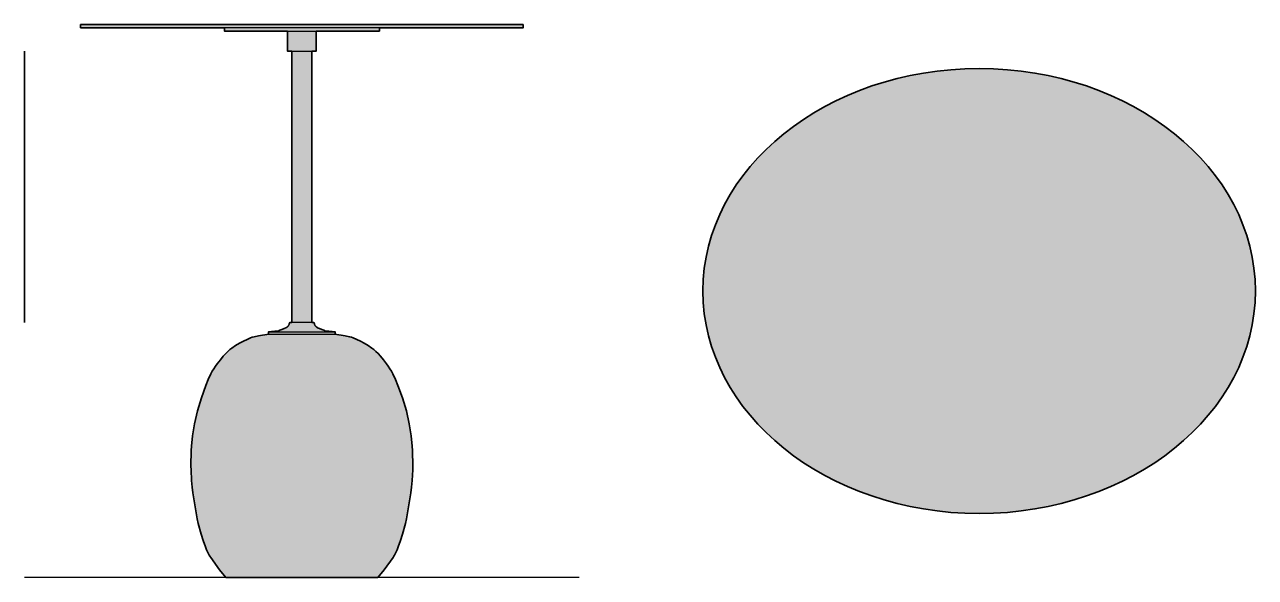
# Model space of a CAD drawing. Header units: millimetres. Extents: x 0 to 1112, y 0 to 500.
import ezdxf

# ---------------------------------------------------------------- set-up
doc = ezdxf.new("R2010")
doc.units = ezdxf.units.MM
doc.layers.add('Blocks', color=7, linetype='Continuous')
doc.layers.add('Blocks$Fill', color=7, linetype='Continuous', true_color=0xffffff)
for name, color, linetype, lineweight, true_color in [('Blocks$Inner', 7, 'Continuous', 25, 0x007f00), ('Blocks$Outline', 7, 'Continuous', 35, 0xff3f3f), ('Groud', 7, 'Continuous', 25, 0x243775)]:
    doc.layers.add(name, color=color, linetype=linetype, lineweight=lineweight, true_color=true_color)

# ---------------------------------------------------------------- blocks, each defined once
blk = doc.blocks.new('Lato LN9 Side Table Top')
at = {"layer": 'Blocks$Fill'}
blk.add_hatch(color=256, dxfattribs=at).paths.add_polyline_path([(491.4, -50.2), (491.1, -39.9), (490.1, -29.7), (488.5, -19.6), (486.4, -9.7), (483.6, 0), (480.2, 9.5), (476.3, 18.9), (471.8, 28), (466.8, 36.9), (461.3, 45.6), (455.3, 54), (448.8, 62.2), (441.8, 70.1), (434.4, 77.7), (426.5, 85), (418.3, 91.9), (409.6, 98.6), (400.5, 104.9), (391.1, 110.9), (381.3, 116.5), (371.2, 121.7), (360.7, 126.6), (350, 131), (338.9, 135.1), (327.6, 138.7), (316, 141.8), (304.1, 144.5), (292.1, 146.8), (279.8, 148.6), (267.3, 149.8), (254.6, 150.6), (241.8, 150.9), (228.9, 150.6), (216.3, 149.8), (203.8, 148.6), (191.5, 146.8), (179.4, 144.5), (167.6, 141.8), (156, 138.7), (144.7, 135.1), (133.6, 131), (122.8, 126.6), (112.4, 121.7), (102.3, 116.5), (92.5, 110.9), (83, 104.9), (74, 98.6), (65.3, 91.9), (57, 85), (49.2, 77.7), (41.8, 70.1), (34.8, 62.2), (28.3, 54), (22.3, 45.6), (16.8, 36.9), (11.8, 28), (7.3, 18.9), (3.4, 9.5), (0, 0), (-2.8, -9.7), (-5, -19.6), (-6.6, -29.7), (-7.5, -39.9), (-7.9, -50.2), (-7.5, -60.6), (-6.6, -70.8), (-5, -80.8), (-2.8, -90.7), (0, -100.5), (3.4, -110), (7.3, -119.3), (11.8, -128.5), (16.8, -137.4), (22.3, -146), (28.3, -154.5), (34.8, -162.6), (41.8, -170.5), (49.2, -178.1), (57, -185.4), (65.3, -192.4), (74, -199.1), (83, -205.4), (92.5, -211.4), (102.3, -217), (112.4, -222.2), (122.8, -227), (133.6, -231.5), (144.7, -235.5), (156, -239.1), (167.6, -242.3), (179.4, -245), (191.5, -247.2), (203.8, -249), (216.3, -250.3), (228.9, -251.1), (241.8, -251.3), (254.6, -251.1), (267.3, -250.3), (279.8, -249), (292.1, -247.2), (304.1, -245), (316, -242.3), (327.6, -239.1), (338.9, -235.5), (350, -231.5), (360.7, -227), (371.2, -222.2), (381.3, -217), (391.1, -211.4), (400.5, -205.4), (409.6, -199.1), (418.3, -192.4), (426.5, -185.4), (434.4, -178.1), (441.8, -170.5), (448.8, -162.6), (455.3, -154.5), (461.3, -146), (466.8, -137.4), (471.8, -128.5), (476.3, -119.3), (480.2, -110), (483.6, -100.5), (486.4, -90.7), (488.5, -80.8), (490.1, -70.8), (491.1, -60.6)], flags=0)
at = {"layer": 'Blocks$Inner'}
blk.add_lwpolyline([(491.4, -50.2), (491.1, -39.9), (490.1, -29.7), (488.5, -19.6), (486.4, -9.7), (483.6, 0), (480.2, 9.5), (476.3, 18.9), (471.8, 28), (466.8, 36.9), (461.3, 45.6), (455.3, 54), (448.8, 62.2), (441.8, 70.1), (434.4, 77.7), (426.5, 85), (418.3, 91.9), (409.6, 98.6), (400.5, 104.9), (391.1, 110.9), (381.3, 116.5), (371.2, 121.7), (360.7, 126.6), (350, 131), (338.9, 135.1), (327.6, 138.7), (316, 141.8), (304.1, 144.5), (292.1, 146.8), (279.8, 148.6), (267.3, 149.8), (254.6, 150.6), (241.8, 150.9), (228.9, 150.6), (216.3, 149.8), (203.8, 148.6), (191.5, 146.8), (179.4, 144.5), (167.6, 141.8), (156, 138.7), (144.7, 135.1), (133.6, 131), (122.8, 126.6), (112.4, 121.7), (102.3, 116.5), (92.5, 110.9), (83, 104.9), (74, 98.6), (65.3, 91.9), (57, 85), (49.2, 77.7), (41.8, 70.1), (34.8, 62.2), (28.3, 54), (22.3, 45.6), (16.8, 36.9), (11.8, 28), (7.3, 18.9), (3.4, 9.5), (0, 0), (-2.8, -9.7), (-5, -19.6), (-6.6, -29.7), (-7.5, -39.9), (-7.9, -50.2), (-7.5, -60.6), (-6.6, -70.8), (-5, -80.8), (-2.8, -90.7), (0, -100.5), (3.4, -110), (7.3, -119.3), (11.8, -128.5), (16.8, -137.4), (22.3, -146), (28.3, -154.5), (34.8, -162.6), (41.8, -170.5), (49.2, -178.1), (57, -185.4), (65.3, -192.4), (74, -199.1), (83, -205.4), (92.5, -211.4), (102.3, -217), (112.4, -222.2), (122.8, -227), (133.6, -231.5), (144.7, -235.5), (156, -239.1), (167.6, -242.3), (179.4, -245), (191.5, -247.2), (203.8, -249), (216.3, -250.3), (228.9, -251.1), (241.8, -251.3), (254.6, -251.1), (267.3, -250.3), (279.8, -249), (292.1, -247.2), (304.1, -245), (316, -242.3), (327.6, -239.1), (338.9, -235.5), (350, -231.5), (360.7, -227), (371.2, -222.2), (381.3, -217), (391.1, -211.4), (400.5, -205.4), (409.6, -199.1), (418.3, -192.4), (426.5, -185.4), (434.4, -178.1), (441.8, -170.5), (448.8, -162.6), (455.3, -154.5), (461.3, -146), (466.8, -137.4), (471.8, -128.5), (476.3, -119.3), (480.2, -110), (483.6, -100.5), (486.4, -90.7), (488.5, -80.8), (490.1, -70.8), (491.1, -60.6)], close=True, dxfattribs=at)
at = {"layer": 'Blocks$Outline'}
blk.add_lwpolyline([(491.4, -50.2), (491.1, -39.9), (490.1, -29.7), (488.5, -19.6), (486.4, -9.7), (483.6, 0), (480.2, 9.5), (476.3, 18.9), (471.8, 28), (466.8, 36.9), (461.3, 45.6), (455.3, 54), (448.8, 62.2), (441.8, 70.1), (434.4, 77.7), (426.5, 85), (418.3, 91.9), (409.6, 98.6), (400.5, 104.9), (391.1, 110.9), (381.3, 116.5), (371.2, 121.7), (360.7, 126.6), (350, 131), (338.9, 135.1), (327.6, 138.7), (316, 141.8), (304.1, 144.5), (292.1, 146.8), (279.8, 148.6), (267.3, 149.8), (254.6, 150.6), (241.8, 150.9), (228.9, 150.6), (216.3, 149.8), (203.8, 148.6), (191.5, 146.8), (179.4, 144.5), (167.6, 141.8), (156, 138.7), (144.7, 135.1), (133.6, 131), (122.8, 126.6), (112.4, 121.7), (102.3, 116.5), (92.5, 110.9), (83, 104.9), (74, 98.6), (65.3, 91.9), (57, 85), (49.2, 77.7), (41.8, 70.1), (34.8, 62.2), (28.3, 54), (22.3, 45.6), (16.8, 36.9), (11.8, 28), (7.3, 18.9), (3.4, 9.5), (0, 0), (-2.8, -9.7), (-5, -19.6), (-6.6, -29.7), (-7.5, -39.9), (-7.9, -50.2), (-7.5, -60.6), (-6.6, -70.8), (-5, -80.8), (-2.8, -90.7), (0, -100.5), (3.4, -110), (7.3, -119.3), (11.8, -128.5), (16.8, -137.4), (22.3, -146), (28.3, -154.5), (34.8, -162.6), (41.8, -170.5), (49.2, -178.1), (57, -185.4), (65.3, -192.4), (74, -199.1), (83, -205.4), (92.5, -211.4), (102.3, -217), (112.4, -222.2), (122.8, -227), (133.6, -231.5), (144.7, -235.5), (156, -239.1), (167.6, -242.3), (179.4, -245), (191.5, -247.2), (203.8, -249), (216.3, -250.3), (228.9, -251.1), (241.8, -251.3), (254.6, -251.1), (267.3, -250.3), (279.8, -249), (292.1, -247.2), (304.1, -245), (316, -242.3), (327.6, -239.1), (338.9, -235.5), (350, -231.5), (360.7, -227), (371.2, -222.2), (381.3, -217), (391.1, -211.4), (400.5, -205.4), (409.6, -199.1), (418.3, -192.4), (426.5, -185.4), (434.4, -178.1), (441.8, -170.5), (448.8, -162.6), (455.3, -154.5), (461.3, -146), (466.8, -137.4), (471.8, -128.5), (476.3, -119.3), (480.2, -110), (483.6, -100.5), (486.4, -90.7), (488.5, -80.8), (490.1, -70.8), (491.1, -60.6)], close=True, dxfattribs=at)
blk = doc.blocks.new('Lato LN9 Side Table Side')
at = {"layer": 'Blocks$Fill'}
blk.add_hatch(color=256, dxfattribs=at).paths.add_polyline_path([(320.6, 496.7), (450.5, 496.7), (450.5, 499.7), (50.6, 499.7), (50.6, 496.7), (180.5, 496.7), (180.5, 493.8), (237.5, 493.8), (237.5, 475.8), (241.5, 475.8), (241.5, 230.4), (239.6, 230.4), (239.1, 229.1), (239, 228.7), (238.9, 228.4), (238.7, 228.1), (238.5, 227.8), (238.3, 227.5), (238.1, 227.2), (238, 227.1), (237.9, 226.9), (237.8, 226.8), (237.6, 226.7), (237.5, 226.5), (237.3, 226.4), (237.2, 226.3), (237, 226.2), (236.8, 226), (236.6, 225.9), (236.4, 225.8), (236.2, 225.7), (234.4, 224.9), (232.5, 224.1), (230.7, 223.4), (229.9, 223.2), (229.6, 223.1), (229.3, 223), (226.2, 222.6), (224.5, 222.3), (223.2, 222.2), (221.5, 222.1), (220.5, 222), (220.5, 220), (220.7, 220), (211.5, 218.4), (207.5, 217.5), (205.7, 217), (204.1, 216.4), (201, 215.1), (197.7, 213.6), (194.2, 211.7), (190.7, 209.5), (187.3, 207.2), (185.5, 205.9), (183.7, 204.3), (181.7, 202.3), (179.4, 199.9), (176.9, 196.8), (173.9, 193), (172.4, 190.9), (171, 188.6), (169.6, 186.3), (168.3, 183.9), (165.9, 178.8), (163.7, 173.5), (159.7, 162.3), (156.1, 150.6), (153.6, 138.9), (151.8, 128), (150.8, 118.6), (150.5, 114.7), (150.4, 111.5), (150.3, 100.4), (150.4, 97.3), (150.9, 87.7), (151.4, 81.7), (151.9, 76.5), (155.9, 52.8), (156.8, 48.6), (159.5, 39.1), (161.3, 33.4), (163.4, 27.7), (164.5, 25), (165.7, 22.5), (166.9, 20.2), (167.5, 19.1), (168.2, 18.1), (176.2, 6.9), (181.7, 0), (319.3, 0), (324.9, 6.9), (332.9, 18.1), (333.5, 19.1), (334.2, 20.2), (335.4, 22.5), (336.6, 25), (337.7, 27.7), (339.8, 33.4), (341.6, 39.1), (344.2, 48.6), (345.2, 52.8), (349.1, 76.5), (349.7, 81.7), (350.1, 87.7), (350.7, 97.3), (350.8, 100.4), (350.8, 103.9), (350.5, 114.7), (350.3, 118.6), (349.2, 128), (347.5, 138.9), (345, 150.6), (341.4, 162.3), (337.4, 173.5), (335.2, 178.8), (332.8, 183.9), (331.5, 186.3), (330.1, 188.6), (328.6, 190.9), (327.1, 193), (324.2, 196.8), (321.7, 199.9), (319.4, 202.3), (317.4, 204.3), (315.6, 205.9), (313.8, 207.2), (310.4, 209.5), (306.8, 211.7), (303.4, 213.6), (300.1, 215.1), (297, 216.4), (295.4, 217), (293.6, 217.5), (289.6, 218.4), (280.4, 220), (280.5, 220), (280.6, 222), (279.5, 222.1), (277.9, 222.2), (276.5, 222.3), (274.8, 222.6), (271.7, 223), (271.4, 223.1), (271.1, 223.2), (270.3, 223.4), (268.5, 224.1), (266.6, 224.9), (264.8, 225.7), (264.6, 225.8), (264.4, 225.9), (264.2, 226), (264.1, 226.2), (263.9, 226.3), (263.7, 226.4), (263.6, 226.5), (263.4, 226.7), (263.3, 226.8), (263.2, 226.9), (263, 227.1), (262.9, 227.2), (262.7, 227.5), (262.5, 227.8), (262.3, 228.1), (262.2, 228.4), (262, 228.7), (261.9, 229.1), (261.5, 230.4), (259.6, 230.4), (259.6, 475.8), (263.5, 475.8), (263.5, 493.8), (320.6, 493.8)], flags=0)
at = {"layer": 'Blocks$Inner', "extrusion": (-3.30031e-20, -1.19209e-07, 1)}
blk.add_lwpolyline([(50.6, 496.7), (50.6, 499.7), (450.5, 499.7), (450.5, 496.7)], close=True, dxfattribs=at)
at = {"layer": 'Blocks$Inner', "extrusion": (2.88042e-19, -1.19209e-07, 1)}
blk.add_lwpolyline([(180.5, 496.6), (180.5, 493.8), (320.6, 493.8), (320.6, 496.7)], dxfattribs=at)
at = {"layer": 'Blocks$Inner', "extrusion": (0, -1.19209e-07, 1)}
blk.add_lwpolyline([(237.5, 493.8), (237.5, 475.8), (263.5, 475.8), (263.5, 493.8)], dxfattribs=at)
at = {"layer": 'Blocks$Inner', "extrusion": (1, 0, 0)}
for points in [[(475.8, 0), (230.4, 0)], [(230.4, 0), (475.8, 0)]]:
    blk.add_lwpolyline(points, dxfattribs=at)
at = {"layer": 'Blocks$Inner'}
blk.add_lwpolyline([(220.5, 222), (280.5, 222)], dxfattribs=at)
blk.add_polyline3d([(280.5, 220, 0), (280.6, 222, 0), (279.5, 222.1, 0), (277.9, 222.2, 0), (276.5, 222.3, 0), (274.8, 222.6, 0), (271.7, 223, 0), (271.4, 223.1, 0), (271.1, 223.2, 0), (270.3, 223.4, 0), (268.5, 224.1, 0), (266.6, 224.9, 0), (264.8, 225.7, 0), (264.6, 225.8, 0), (264.4, 225.9, 0), (264.2, 226, 0), (264.1, 226.2, 0), (263.9, 226.3, 0), (263.7, 226.4, 0), (263.6, 226.5, 0), (263.4, 226.7, 0), (263.3, 226.8, 0), (263.2, 226.9, 0), (263, 227.1, 0), (262.9, 227.2, 0), (262.7, 227.5, 0), (262.5, 227.8, 0), (262.3, 228.1, 0), (262.2, 228.4, 0), (262, 228.7, 0), (261.9, 229.1, 0), (261.5, 230.4, 0), (239.6, 230.4, 0), (239.1, 229.1, 0), (239, 228.7, 0), (238.9, 228.4, 0), (238.7, 228.1, 0), (238.5, 227.8, 0), (238.3, 227.5, 0), (238.1, 227.2, 0), (238, 227.1, 0), (237.9, 226.9, 0), (237.8, 226.8, 0), (237.6, 226.7, 0), (237.5, 226.5, 0), (237.3, 226.4, 0), (237.2, 226.3, 0), (237, 226.2, 0), (236.8, 226, 0), (236.6, 225.9, 0), (236.4, 225.8, 0), (236.2, 225.7, 0), (234.4, 224.9, 0), (232.5, 224.1, 0), (230.7, 223.4, 0), (229.9, 223.2, 0), (229.6, 223.1, 0), (229.3, 223, 0), (226.2, 222.6, 0), (224.5, 222.3, 0), (223.2, 222.2, 0), (221.5, 222.1, 0), (220.5, 222, 0), (220.5, 220, 0)], close=True, dxfattribs=at)
blk.add_polyline3d([(280.4, 220, 0), (289.6, 218.4, 0), (293.6, 217.5, 0), (295.4, 217, 0), (297, 216.4, 0), (300.1, 215.1, 0), (303.4, 213.6, 0), (306.8, 211.7, 0), (310.4, 209.5, 0), (313.8, 207.2, 0), (315.6, 205.9, 0), (317.4, 204.3, 0), (319.4, 202.3, 0), (321.7, 199.9, 0), (324.2, 196.8, 0), (327.1, 193, 0), (328.6, 190.9, 0), (330.1, 188.6, 0), (331.5, 186.3, 0), (332.8, 183.9, 0), (335.2, 178.8, 0), (337.4, 173.5, 0), (341.4, 162.3, 0), (345, 150.6, 0), (347.5, 138.9, 0), (349.2, 128, 0), (350.3, 118.6, 0), (350.5, 114.7, 0), (350.6, 111.5, 0), (350.8, 103.9, 0), (350.8, 100.4, 0), (350.7, 97.3, 0), (350.1, 87.7, 0), (349.7, 81.7, 0), (349.1, 76.5, 0), (345.2, 52.8, 0), (344.2, 48.6, 0), (341.6, 39.1, 0), (339.8, 33.4, 0), (337.7, 27.7, 0), (336.6, 25, 0), (335.4, 22.5, 0), (334.2, 20.2, 0), (333.5, 19.1, 0), (332.9, 18.1, 0), (324.9, 6.9, 0), (319.3, 0, 0), (181.7, 0, 0), (176.2, 6.9, 0), (168.2, 18.1, 0), (167.5, 19.1, 0), (166.9, 20.2, 0), (165.7, 22.5, 0), (164.5, 25, 0), (163.4, 27.7, 0), (161.3, 33.4, 0), (159.5, 39.1, 0), (156.8, 48.6, 0), (155.9, 52.8, 0), (151.9, 76.5, 0), (151.4, 81.7, 0), (150.9, 87.7, 0), (150.4, 97.3, 0), (150.3, 100.4, 0), (150.3, 103.9, 0), (150.4, 111.5, 0), (150.5, 114.7, 0), (150.8, 118.6, 0), (151.8, 128, 0), (153.6, 138.9, 0), (156.1, 150.6, 0), (159.7, 162.3, 0), (163.7, 173.5, 0), (165.9, 178.8, 0), (168.3, 183.9, 0), (169.6, 186.3, 0), (171, 188.6, 0), (172.4, 190.9, 0), (173.9, 193, 0), (176.9, 196.8, 0), (179.4, 199.9, 0), (181.7, 202.3, 0), (183.7, 204.3, 0), (185.5, 205.9, 0), (187.3, 207.2, 0), (190.7, 209.5, 0), (194.2, 211.7, 0), (197.7, 213.6, 0), (201, 215.1, 0), (204.1, 216.4, 0), (205.7, 217, 0), (207.5, 217.5, 0), (211.5, 218.4, 0), (220.7, 220, 0)], dxfattribs=at)
at = {"layer": 'Blocks$Outline'}
for points in [[(320.6, 496.7), (450.5, 496.7), (450.5, 499.7), (50.6, 499.7), (50.6, 496.7)], [(50.6, 496.7), (180.5, 496.7)], [(180.5, 496.7), (180.5, 493.8), (237.5, 493.8)], [(237.5, 493.8), (237.5, 475.8), (241.5, 475.8)], [(259.6, 475.8), (263.5, 475.8), (263.5, 493.8)], [(263.5, 493.8), (320.6, 493.8), (320.6, 496.7)], [(241.5, 475.8), (241.5, 230.4)], [(259.6, 230.4), (259.6, 475.8)], [(241.5, 230.4), (239.6, 230.4), (239.1, 229.1), (239, 228.7), (238.9, 228.4), (238.7, 228.1), (238.5, 227.8), (238.3, 227.5), (238.1, 227.2), (238, 227.1), (237.9, 226.9), (237.8, 226.8), (237.6, 226.7), (237.5, 226.5), (237.3, 226.4), (237.2, 226.3), (237, 226.2), (236.8, 226), (236.6, 225.9), (236.4, 225.8), (236.2, 225.7), (234.4, 224.9), (232.5, 224.1), (230.7, 223.4), (229.9, 223.2), (229.6, 223.1), (229.3, 223), (226.2, 222.6), (224.5, 222.3), (223.2, 222.2), (221.5, 222.1), (220.5, 222), (220.5, 220), (220.7, 220)], [(280.5, 220), (280.6, 222), (279.5, 222.1), (277.9, 222.2), (276.5, 222.3), (274.8, 222.6), (271.7, 223), (271.4, 223.1), (271.1, 223.2), (270.3, 223.4), (268.5, 224.1), (266.6, 224.9), (264.8, 225.7), (264.6, 225.8), (264.4, 225.9), (264.2, 226), (264.1, 226.2), (263.9, 226.3), (263.7, 226.4), (263.6, 226.5), (263.4, 226.7), (263.3, 226.8), (263.2, 226.9), (263, 227.1), (262.9, 227.2), (262.7, 227.5), (262.5, 227.8), (262.3, 228.1), (262.2, 228.4), (262, 228.7), (261.9, 229.1), (261.5, 230.4), (259.6, 230.4)], [(220.7, 220), (211.5, 218.4), (207.5, 217.5), (205.7, 217), (204.1, 216.4), (201, 215.1), (197.7, 213.6), (194.2, 211.7), (190.7, 209.5), (187.3, 207.2), (185.5, 205.9), (183.7, 204.3), (181.7, 202.3), (179.4, 199.9), (176.9, 196.8), (173.9, 193), (172.4, 190.9), (171, 188.6), (169.6, 186.3), (168.3, 183.9), (165.9, 178.8), (163.7, 173.5), (159.7, 162.3), (156.1, 150.6), (153.6, 138.9), (151.8, 128), (150.8, 118.6), (150.5, 114.7), (150.4, 111.5), (150.3, 103.9), (150.3, 100.4), (150.4, 97.3), (150.9, 87.7), (151.4, 81.7), (151.9, 76.5), (155.9, 52.8), (156.8, 48.6), (159.5, 39.1), (161.3, 33.4), (163.4, 27.7), (164.5, 25), (165.7, 22.5), (166.9, 20.2), (167.5, 19.1), (168.2, 18.1), (176.2, 6.9), (181.7, 0), (319.3, 0), (324.9, 6.9), (332.9, 18.1), (333.5, 19.1), (334.2, 20.2), (335.4, 22.5), (336.6, 25), (337.7, 27.7), (339.8, 33.4), (341.6, 39.1), (344.2, 48.6), (345.2, 52.8), (349.1, 76.5), (349.7, 81.7), (350.1, 87.7), (350.7, 97.3), (350.8, 100.4), (350.8, 103.9), (350.6, 111.5), (350.5, 114.7), (350.3, 118.6), (349.2, 128), (347.5, 138.9), (345, 150.6), (341.4, 162.3), (337.4, 173.5), (335.2, 178.8), (332.8, 183.9), (331.5, 186.3), (330.1, 188.6), (328.6, 190.9), (327.1, 193), (324.2, 196.8), (321.7, 199.9), (319.4, 202.3), (317.4, 204.3), (315.6, 205.9), (313.8, 207.2), (310.4, 209.5), (306.8, 211.7), (303.4, 213.6), (300.1, 215.1), (297, 216.4), (295.4, 217), (293.6, 217.5), (289.6, 218.4), (280.4, 220)], [(280.4, 220), (280.5, 220)]]:
    blk.add_lwpolyline(points, dxfattribs=at)

msp = doc.modelspace()

# ---------------------------------------------------------------- linework, layer by layer
at = {"layer": 'Groud'}
msp.add_lwpolyline([(501.1, 0), (0, 0)], dxfattribs=at)

# ---------------------------------------------------------------- block references
at = {"layer": 'Blocks'}
for name, p in [('Lato LN9 Side Table Side', (0, 0)), ('Lato LN9 Side Table Top', (620.8, 309.1))]:
    msp.add_blockref(name, p, dxfattribs=at)

doc.saveas('drawing.dxf')
